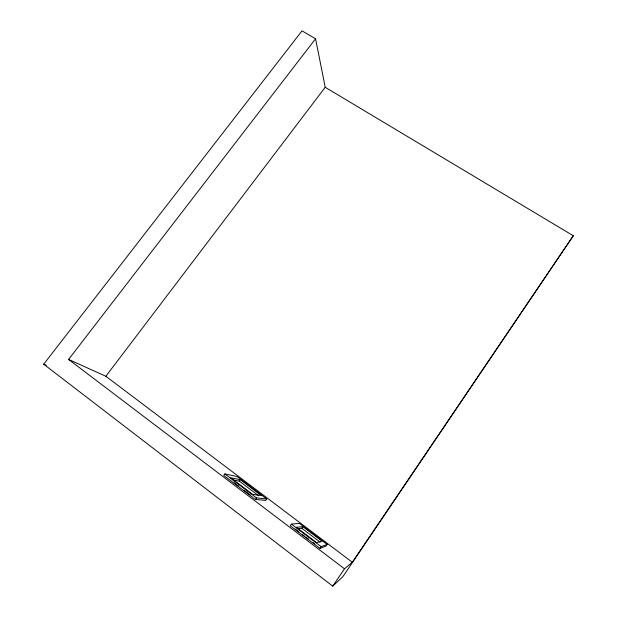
<?xml version="1.0" encoding="UTF-8"?>
<svg xmlns="http://www.w3.org/2000/svg" width="617" height="617" viewBox="0 0 617 617"><rect width="100%" height="100%" fill="white"/><g stroke="black" fill="none" stroke-linecap="round" stroke-linejoin="round"><path stroke-width="0.93" d="M573.301 235.74L342.89 576.625L332.74 586.15L43.699 364.207L302.006 30.85L315.572 38.763L325.213 87.29L573.301 235.74L352.292 562.234L344.494 568.805L332.74 586.15M319.961 548.374L321.148 546.639L327.141 544.418L299.376 523.401L291.394 524.111L290.206 525.815L319.961 548.374L326.031 546.03L327.141 544.418M297.98 528.676L301.775 528.26L302.885 526.656L322.074 541.148L316.621 542.652L296.322 527.28L302.885 526.656M266.729 498.945L265.711 500.387L255.423 499.446L223.77 475.445L224.866 473.925L237.059 476.54L266.729 498.945L256.518 497.896L224.866 473.925M255.423 499.446L256.518 497.896M233.133 479.949L239.327 481.129L240.352 479.694L261.253 495.482L252.708 494.433L230.681 477.759L240.352 479.694M315.572 38.763L68.595 359.441L105.846 376.27L325.213 87.29M43.699 364.207L46.337 365.287M105.846 376.27L352.292 562.234M301.775 528.26L320.2 542.189M239.327 481.129L258.731 495.806M291.394 524.111L321.148 546.639M234.152 482.733L238.71 486.181M244.023 490.214L250.101 494.819M295.142 528.985L298.898 531.831M302.662 534.684L304.166 535.826M305.662 536.96L308.67 539.243M313.181 542.659L314.685 543.801M68.595 359.441L344.494 568.805"/></g></svg>
